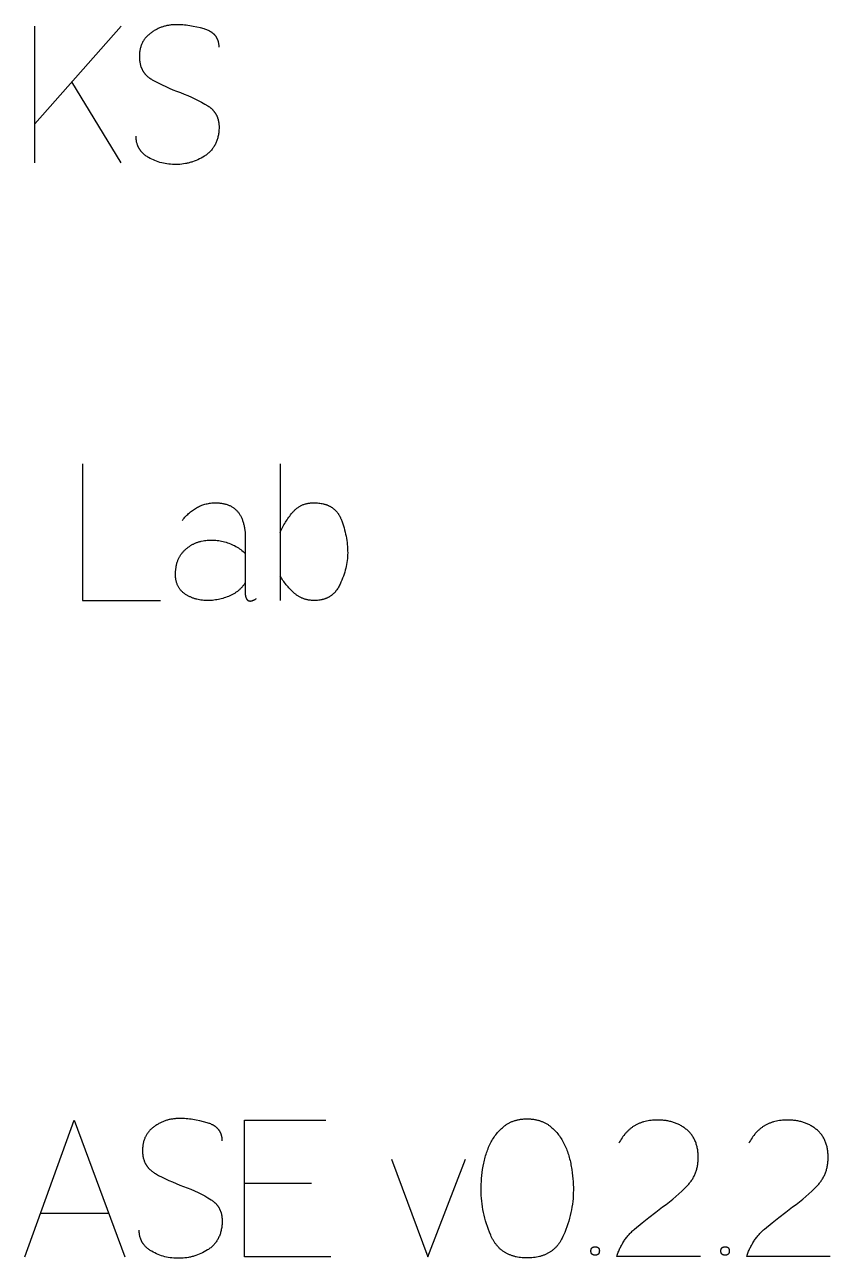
# Model space of a CAD drawing. Header units: millimetres. Extents: x -1220 to 1220, y -1270 to 3400.
# Drawn here: x 297 to 733, y 2733 to 3400 of the extents above; entities that cross this region are included whole.
import ezdxf

# ---------------------------------------------------------------- set-up
doc = ezdxf.new("R2010")
doc.units = ezdxf.units.MM
doc.layers.add('TC', color=220, linetype='CONTINUOUS', true_color=0xff00bb)

msp = doc.modelspace()

# ---------------------------------------------------------------- linework, layer by layer
at = {"layer": 'TC'}
for points in [[(302.55, 3346.79), (349.28, 3399.54)], [(302.55, 3325.54), (302.55, 3399.54)], [(402.24, 3388.23), (402.24, 3388.69), (402.23, 3388.92), (402.21, 3389.15), (402.19, 3389.37), (402.17, 3389.59), (402.15, 3389.81), (402.12, 3390.03), (402.08, 3390.24), (402.04, 3390.45), (402, 3390.66), (401.96, 3390.86), (401.91, 3391.07), (401.85, 3391.27), (401.8, 3391.46), (401.73, 3391.66), (401.67, 3391.85), (401.6, 3392.04), (401.53, 3392.23), (401.45, 3392.42), (401.37, 3392.6), (401.28, 3392.78), (401.19, 3392.96), (401.1, 3393.13), (401, 3393.3), (400.9, 3393.47), (400.79, 3393.64), (400.69, 3393.81), (400.57, 3393.97), (400.45, 3394.13), (400.33, 3394.29), (400.21, 3394.44), (400.08, 3394.59), (399.95, 3394.74), (399.81, 3394.89), (399.67, 3395.04), (399.52, 3395.18), (399.37, 3395.32), (399.22, 3395.45), (399.06, 3395.59), (398.9, 3395.72), (398.74, 3395.85), (398.57, 3395.98), (398.4, 3396.1), (398.22, 3396.22), (398.04, 3396.34), (397.85, 3396.46), (397.66, 3396.58), (397.47, 3396.69), (397.27, 3396.8), (397.07, 3396.9), (396.87, 3397.01), (396.45, 3397.21), (396.01, 3397.4), (395.56, 3397.58), (395.09, 3397.75), (394.6, 3397.91), (394.1, 3398.06), (392.11, 3398.61), (390.15, 3399.08), (388.23, 3399.48), (386.33, 3399.81), (385.4, 3399.94), (384.47, 3400.06), (383.56, 3400.16), (382.65, 3400.24), (381.75, 3400.31), (380.85, 3400.35), (379.97, 3400.38), (379.09, 3400.39), (378.61, 3400.38), (378.13, 3400.37), (377.66, 3400.35), (377.19, 3400.32), (376.72, 3400.28), (376.25, 3400.23), (375.79, 3400.17), (375.33, 3400.1), (374.88, 3400.03), (374.42, 3399.94), (373.97, 3399.85), (373.53, 3399.75), (373.08, 3399.64), (372.64, 3399.52), (372.21, 3399.39), (371.77, 3399.25), (371.34, 3399.1), (370.91, 3398.95), (370.49, 3398.78), (370.06, 3398.61), (369.65, 3398.43), (369.23, 3398.24), (368.82, 3398.04), (368.41, 3397.83), (368, 3397.61), (367.6, 3397.39), (367.2, 3397.15), (366.8, 3396.91), (366.41, 3396.65), (366.02, 3396.39), (365.63, 3396.12), (365.24, 3395.84), (364.87, 3395.56), (364.5, 3395.27), (364.15, 3394.97), (363.81, 3394.67), (363.48, 3394.36), (363.16, 3394.04), (362.85, 3393.71), (362.56, 3393.38), (362.28, 3393.03), (362.01, 3392.68), (361.75, 3392.33), (361.51, 3391.96), (361.27, 3391.59), (361.05, 3391.21), (360.84, 3390.82), (360.64, 3390.42), (360.46, 3390.02), (360.29, 3389.61), (360.12, 3389.19), (359.97, 3388.76), (359.84, 3388.33), (359.71, 3387.89), (359.6, 3387.44), (359.5, 3386.98), (359.41, 3386.52), (359.33, 3386.04), (359.26, 3385.56), (359.21, 3385.08), (359.17, 3384.58), (359.14, 3384.08), (359.12, 3383.57), (359.11, 3383.05), (359.12, 3382.52), (359.14, 3382), (359.17, 3381.49), (359.22, 3380.98), (359.28, 3380.49), (359.36, 3380), (359.45, 3379.53), (359.55, 3379.06), (359.66, 3378.6), (359.79, 3378.15), (359.94, 3377.71), (360.09, 3377.28), (360.18, 3377.07), (360.26, 3376.86), (360.35, 3376.65), (360.45, 3376.45), (360.54, 3376.25), (360.64, 3376.04), (360.75, 3375.85), (360.86, 3375.65), (360.97, 3375.46), (361.08, 3375.26), (361.2, 3375.08), (361.32, 3374.89), (361.44, 3374.7), (361.57, 3374.52), (361.7, 3374.34), (361.84, 3374.16), (361.98, 3373.99), (362.12, 3373.81), (362.26, 3373.64), (362.41, 3373.47), (362.56, 3373.31), (362.72, 3373.14), (362.87, 3372.98), (363.04, 3372.82), (363.37, 3372.51), (363.72, 3372.21), (364.08, 3371.91), (364.45, 3371.63), (364.84, 3371.35), (365.24, 3371.08), (365.66, 3370.82), (366.09, 3370.58), (367.85, 3369.61), (369.66, 3368.67), (371.5, 3367.76), (373.38, 3366.88), (375.31, 3366.02), (377.27, 3365.18), (379.27, 3364.38), (381.31, 3363.6), (383.35, 3362.84), (385.34, 3362.04), (387.27, 3361.2), (389.16, 3360.32), (391, 3359.4), (392.79, 3358.45), (394.53, 3357.45), (396.22, 3356.41), (396.63, 3356.14), (397.02, 3355.86), (397.4, 3355.57), (397.59, 3355.43), (397.77, 3355.28), (397.94, 3355.12), (398.12, 3354.97), (398.29, 3354.81), (398.45, 3354.65), (398.62, 3354.49), (398.78, 3354.32), (398.93, 3354.16), (399.09, 3353.99), (399.23, 3353.81), (399.38, 3353.64), (399.52, 3353.46), (399.66, 3353.28), (399.79, 3353.1), (399.92, 3352.92), (400.05, 3352.73), (400.17, 3352.54), (400.29, 3352.35), (400.41, 3352.15), (400.52, 3351.96), (400.63, 3351.76), (400.73, 3351.56), (400.84, 3351.35), (400.93, 3351.15), (401.03, 3350.94), (401.12, 3350.73), (401.21, 3350.52), (401.29, 3350.3), (401.37, 3350.08), (401.44, 3349.86), (401.52, 3349.64), (401.59, 3349.41), (401.65, 3349.18), (401.77, 3348.72), (401.88, 3348.25), (401.97, 3347.76), (402.05, 3347.27), (402.11, 3346.77), (402.15, 3346.26), (402.19, 3345.74), (402.21, 3345.21), (402.21, 3344.67), (402.2, 3344.11), (402.18, 3343.55), (402.14, 3342.98), (402.09, 3342.41), (402.02, 3341.85), (401.94, 3341.3), (401.85, 3340.76), (401.75, 3340.22), (401.64, 3339.7), (401.51, 3339.18), (401.37, 3338.68), (401.22, 3338.18), (401.06, 3337.69), (400.88, 3337.21), (400.69, 3336.74), (400.49, 3336.28), (400.28, 3335.83), (400.05, 3335.38), (399.81, 3334.95), (399.56, 3334.53), (399.3, 3334.11), (399.02, 3333.7), (398.73, 3333.31), (398.43, 3332.92), (398.12, 3332.54), (397.8, 3332.17), (397.46, 3331.81), (397.11, 3331.45), (396.75, 3331.11), (396.37, 3330.78), (395.99, 3330.45), (395.59, 3330.13), (395.18, 3329.83), (394.75, 3329.53), (394.31, 3329.24), (393.42, 3328.7), (392.53, 3328.2), (391.62, 3327.73), (390.7, 3327.29), (389.77, 3326.89), (388.84, 3326.52), (387.89, 3326.19), (387.42, 3326.03), (386.94, 3325.89), (386.46, 3325.75), (385.98, 3325.62), (385.49, 3325.5), (385.01, 3325.38), (384.52, 3325.28), (384.03, 3325.19), (383.04, 3325.02), (382.04, 3324.89), (381.03, 3324.79), (380.01, 3324.73), (378.99, 3324.7), (377.97, 3324.7), (376.97, 3324.73), (375.98, 3324.8), (375, 3324.89), (374.03, 3325.02), (373.07, 3325.18), (372.13, 3325.37), (371.19, 3325.59), (370.26, 3325.85), (369.35, 3326.13), (368.44, 3326.45), (367.55, 3326.8), (366.67, 3327.18), (365.79, 3327.59), (364.93, 3328.03), (364.08, 3328.5), (363.66, 3328.75), (363.26, 3329.01), (362.87, 3329.27), (362.49, 3329.54), (362.13, 3329.81), (361.78, 3330.1), (361.44, 3330.39), (361.12, 3330.69), (360.81, 3330.99), (360.51, 3331.31), (360.23, 3331.63), (359.96, 3331.96), (359.83, 3332.12), (359.7, 3332.29), (359.58, 3332.46), (359.46, 3332.63), (359.34, 3332.81), (359.22, 3332.98), (359.11, 3333.16), (359.01, 3333.34), (358.9, 3333.52), (358.8, 3333.7), (358.7, 3333.89), (358.61, 3334.07), (358.52, 3334.26), (358.43, 3334.45), (358.35, 3334.64), (358.27, 3334.84), (358.19, 3335.03), (358.11, 3335.23), (358.04, 3335.43), (357.98, 3335.63), (357.85, 3336.04), (357.74, 3336.45), (357.64, 3336.87), (357.55, 3337.3), (357.48, 3337.74), (357.42, 3338.18), (357.37, 3338.63), (357.34, 3339.09), (357.32, 3339.55), (357.31, 3340.02)], [(349.28, 3325.54), (322.64, 3369.52)], [(328.35, 3162.74), (328.35, 3088.74), (370.53, 3088.74)], [(435.23, 3162.74), (435.23, 3088.74)], [(382.37, 3132.08), (382.83, 3132.67), (383.31, 3133.24), (383.78, 3133.78), (384.27, 3134.31), (384.76, 3134.83), (385.25, 3135.32), (385.75, 3135.79), (386.26, 3136.25), (386.77, 3136.68), (387.29, 3137.1), (387.82, 3137.5), (388.35, 3137.88), (388.89, 3138.24), (389.43, 3138.59), (389.98, 3138.91), (390.54, 3139.22), (391.1, 3139.51), (391.66, 3139.78), (392.24, 3140.03), (392.82, 3140.26), (393.4, 3140.47), (393.99, 3140.67), (394.59, 3140.85), (395.19, 3141), (395.8, 3141.14), (396.42, 3141.26), (397.04, 3141.37), (397.67, 3141.45), (398.3, 3141.52), (398.94, 3141.56), (399.58, 3141.59), (400.23, 3141.6), (400.74, 3141.59), (401.23, 3141.58), (401.72, 3141.56), (402.19, 3141.52), (402.66, 3141.48), (403.13, 3141.43), (403.58, 3141.37), (404.03, 3141.29), (404.46, 3141.21), (404.89, 3141.12), (405.32, 3141.02), (405.73, 3140.92), (406.14, 3140.8), (406.54, 3140.67), (406.93, 3140.53), (407.31, 3140.38), (407.69, 3140.23), (408.05, 3140.06), (408.41, 3139.88), (408.76, 3139.7), (409.11, 3139.5), (409.44, 3139.3), (409.77, 3139.09), (410.09, 3138.86), (410.4, 3138.63), (410.71, 3138.39), (411, 3138.14), (411.29, 3137.88), (411.57, 3137.61), (411.84, 3137.32), (412.11, 3137.04), (412.37, 3136.74), (412.61, 3136.43), (412.86, 3136.11), (413.09, 3135.78), (413.31, 3135.44), (413.53, 3135.1), (413.74, 3134.74), (413.94, 3134.38), (414.13, 3134), (414.32, 3133.62), (414.5, 3133.22), (414.67, 3132.82), (414.83, 3132.41), (414.98, 3131.98), (415.13, 3131.55), (415.27, 3131.11), (415.4, 3130.66), (415.52, 3130.2), (415.64, 3129.73), (415.74, 3129.25), (415.84, 3128.76), (415.93, 3128.26), (416.01, 3127.75), (416.16, 3126.71), (416.27, 3125.62), (416.35, 3124.5), (416.39, 3123.34), (416.41, 3122.15), (416.38, 3114.3), (416.3, 3106.61), (416.3, 3093.82), (416.31, 3093.33), (416.33, 3092.86), (416.36, 3092.42), (416.4, 3092), (416.42, 3091.79), (416.45, 3091.6), (416.48, 3091.41), (416.52, 3091.23), (416.56, 3091.05), (416.6, 3090.88), (416.64, 3090.71), (416.69, 3090.55), (416.74, 3090.4), (416.79, 3090.25), (416.84, 3090.11), (416.9, 3089.97), (416.93, 3089.91), (416.96, 3089.84), (417, 3089.78), (417.03, 3089.72), (417.06, 3089.66), (417.1, 3089.6), (417.13, 3089.54), (417.17, 3089.49), (417.2, 3089.43), (417.24, 3089.38), (417.28, 3089.33), (417.32, 3089.28), (417.35, 3089.23), (417.39, 3089.18), (417.44, 3089.14), (417.48, 3089.09), (417.52, 3089.05), (417.56, 3089.01), (417.61, 3088.97), (417.65, 3088.93), (417.7, 3088.9), (417.74, 3088.86), (417.79, 3088.83), (417.84, 3088.79), (417.88, 3088.76), (417.93, 3088.73), (417.98, 3088.71), (418.03, 3088.68), (418.08, 3088.66), (418.14, 3088.63), (418.19, 3088.61), (418.24, 3088.59), (418.3, 3088.57), (418.35, 3088.55), (418.41, 3088.54), (418.46, 3088.52), (418.52, 3088.51), (418.58, 3088.5), (418.64, 3088.49), (418.7, 3088.48), (418.76, 3088.47), (418.82, 3088.47), (418.88, 3088.46), (418.94, 3088.46), (419.01, 3088.46), (419.07, 3088.46), (419.14, 3088.46), (419.2, 3088.47), (419.27, 3088.47), (419.33, 3088.48), (419.4, 3088.48), (419.47, 3088.49), (419.54, 3088.5), (419.61, 3088.52), (419.68, 3088.53), (419.75, 3088.54), (419.9, 3088.58), (420.05, 3088.62), (420.2, 3088.66), (420.35, 3088.72), (420.51, 3088.77), (420.67, 3088.84), (420.83, 3088.91), (421, 3088.98), (421.17, 3089.06), (421.34, 3089.15), (421.51, 3089.24), (421.69, 3089.34), (422.06, 3089.56), (422.43, 3089.8)], [(435.23, 3125.42), (435.54, 3126.15), (435.86, 3126.87), (436.2, 3127.58), (436.56, 3128.29), (436.93, 3129), (437.32, 3129.7), (437.72, 3130.39), (438.13, 3131.08), (438.56, 3131.76), (439.01, 3132.44), (439.47, 3133.12), (439.94, 3133.79), (440.43, 3134.45), (440.94, 3135.11), (441.46, 3135.77), (441.99, 3136.42), (442.27, 3136.74), (442.56, 3137.05), (442.85, 3137.34), (443.14, 3137.63), (443.44, 3137.91), (443.75, 3138.18), (444.06, 3138.44), (444.37, 3138.69), (444.69, 3138.92), (445.01, 3139.15), (445.34, 3139.37), (445.68, 3139.58), (446.02, 3139.77), (446.36, 3139.96), (446.71, 3140.14), (447.07, 3140.3), (447.43, 3140.46), (447.79, 3140.61), (448.16, 3140.74), (448.53, 3140.87), (448.91, 3140.99), (449.3, 3141.09), (449.69, 3141.19), (450.08, 3141.28), (450.48, 3141.35), (450.88, 3141.42), (451.29, 3141.47), (451.7, 3141.52), (452.12, 3141.55), (452.55, 3141.58), (452.98, 3141.59), (453.41, 3141.6), (454.12, 3141.59), (454.82, 3141.56), (455.5, 3141.52), (456.16, 3141.46), (456.81, 3141.38), (457.44, 3141.28), (458.06, 3141.16), (458.66, 3141.03), (458.96, 3140.96), (459.25, 3140.88), (459.53, 3140.8), (459.82, 3140.71), (460.09, 3140.62), (460.37, 3140.52), (460.64, 3140.42), (460.91, 3140.32), (461.17, 3140.21), (461.43, 3140.1), (461.68, 3139.98), (461.93, 3139.86), (462.18, 3139.73), (462.42, 3139.6), (462.66, 3139.47), (462.9, 3139.33), (463.13, 3139.18), (463.35, 3139.03), (463.58, 3138.88), (463.8, 3138.72), (464.01, 3138.56), (464.22, 3138.39), (464.43, 3138.22), (464.63, 3138.05), (464.83, 3137.87), (465.03, 3137.68), (465.22, 3137.49), (465.41, 3137.3), (465.59, 3137.1), (465.77, 3136.9), (465.94, 3136.7), (466.11, 3136.48), (466.28, 3136.27), (466.45, 3136.05), (466.6, 3135.83), (466.76, 3135.6), (466.91, 3135.36), (467.06, 3135.13), (467.2, 3134.88), (467.34, 3134.64), (467.48, 3134.39), (467.61, 3134.13), (467.74, 3133.87), (467.86, 3133.61), (467.98, 3133.34), (468.1, 3133.07), (468.21, 3132.79), (468.74, 3131.38), (469.13, 3130.26), (469.5, 3129.14), (469.84, 3128.01), (470.15, 3126.89), (470.44, 3125.77), (470.7, 3124.64), (470.93, 3123.52), (471.14, 3122.4), (471.31, 3121.28), (471.46, 3120.15), (471.59, 3119.03), (471.68, 3117.91), (471.75, 3116.78), (471.79, 3115.66), (471.8, 3114.54), (471.79, 3113.5), (471.74, 3112.47), (471.66, 3111.43), (471.55, 3110.38), (471.4, 3109.33), (471.22, 3108.28), (471.01, 3107.22), (470.77, 3106.16), (470.5, 3105.09), (470.19, 3104.02), (469.85, 3102.95), (469.48, 3101.87), (469.08, 3100.79), (468.65, 3099.7), (468.18, 3098.61), (467.68, 3097.52), (467.42, 3096.98), (467.16, 3096.45), (466.88, 3095.95), (466.58, 3095.46), (466.28, 3094.99), (465.97, 3094.53), (465.8, 3094.31), (465.64, 3094.1), (465.47, 3093.89), (465.3, 3093.68), (465.13, 3093.47), (464.95, 3093.27), (464.77, 3093.08), (464.59, 3092.89), (464.41, 3092.7), (464.22, 3092.52), (464.03, 3092.34), (463.84, 3092.17), (463.64, 3092), (463.44, 3091.83), (463.24, 3091.67), (463.03, 3091.52), (462.82, 3091.37), (462.61, 3091.22), (462.4, 3091.07), (462.18, 3090.94), (461.96, 3090.8), (461.74, 3090.67), (461.52, 3090.54), (461.29, 3090.42), (461.06, 3090.3), (460.82, 3090.19), (460.59, 3090.08), (460.35, 3089.98), (460.1, 3089.87), (459.86, 3089.78), (459.61, 3089.69), (459.36, 3089.6), (459.1, 3089.52), (458.85, 3089.44), (458.59, 3089.36), (458.32, 3089.29), (458.06, 3089.22), (457.79, 3089.16), (457.24, 3089.05), (456.69, 3088.96), (456.12, 3088.88), (455.54, 3088.82), (454.95, 3088.78), (454.34, 3088.75), (453.73, 3088.74), (453.32, 3088.75), (452.93, 3088.76), (452.53, 3088.78), (452.14, 3088.81), (451.76, 3088.84), (451.37, 3088.89), (451, 3088.94), (450.62, 3089), (450.25, 3089.07), (449.88, 3089.14), (449.52, 3089.23), (449.16, 3089.32), (448.8, 3089.42), (448.45, 3089.53), (448.1, 3089.65), (447.75, 3089.77), (447.41, 3089.91), (447.07, 3090.05), (446.74, 3090.2), (446.41, 3090.35), (446.08, 3090.52), (445.76, 3090.69), (445.44, 3090.87), (445.12, 3091.06), (444.81, 3091.26), (444.5, 3091.46), (444.2, 3091.68), (443.9, 3091.9), (443.6, 3092.13), (443.31, 3092.37), (443.02, 3092.61), (442.73, 3092.86), (442.17, 3093.38), (441.62, 3093.91), (441.08, 3094.45), (440.56, 3094.99), (440.05, 3095.54), (439.55, 3096.11), (439.06, 3096.67), (438.58, 3097.25), (438.12, 3097.84), (437.67, 3098.43), (437.23, 3099.03), (436.81, 3099.64), (436.39, 3100.26), (435.99, 3100.89), (435.6, 3101.52), (435.23, 3102.17)], [(416.3, 3098.36), (416.13, 3098.06), (415.95, 3097.76), (415.76, 3097.47), (415.56, 3097.18), (415.36, 3096.9), (415.15, 3096.62), (414.93, 3096.35), (414.71, 3096.08), (414.48, 3095.81), (414.24, 3095.55), (414, 3095.29), (413.75, 3095.04), (413.49, 3094.79), (413.23, 3094.55), (412.96, 3094.31), (412.68, 3094.08), (412.4, 3093.85), (412.11, 3093.63), (411.81, 3093.41), (411.5, 3093.19), (411.19, 3092.98), (410.88, 3092.77), (410.55, 3092.57), (410.22, 3092.38), (409.88, 3092.18), (409.53, 3091.99), (409.18, 3091.81), (408.82, 3091.63), (408.08, 3091.29), (407.32, 3090.96), (406.54, 3090.66), (405.76, 3090.37), (404.97, 3090.11), (404.19, 3089.87), (403.41, 3089.65), (402.62, 3089.46), (401.84, 3089.29), (401.05, 3089.14), (400.27, 3089.01), (399.48, 3088.91), (398.69, 3088.82), (397.9, 3088.76), (397.11, 3088.72), (396.32, 3088.71), (395.53, 3088.71), (394.74, 3088.74), (393.95, 3088.79), (393.17, 3088.87), (392.41, 3088.97), (391.66, 3089.09), (390.92, 3089.24), (390.19, 3089.41), (389.83, 3089.51), (389.47, 3089.61), (389.12, 3089.71), (388.76, 3089.83), (388.42, 3089.94), (388.07, 3090.07), (387.73, 3090.2), (387.39, 3090.34), (387.05, 3090.48), (386.72, 3090.63), (386.38, 3090.78), (386.06, 3090.94), (385.73, 3091.11), (385.41, 3091.28), (385.09, 3091.46), (384.77, 3091.64), (384.46, 3091.83), (384.15, 3092.03), (383.84, 3092.23), (383.53, 3092.44), (383.23, 3092.66), (382.94, 3092.88), (382.66, 3093.11), (382.39, 3093.34), (382.13, 3093.59), (381.88, 3093.84), (381.64, 3094.09), (381.4, 3094.36), (381.18, 3094.63), (380.97, 3094.91), (380.76, 3095.19), (380.57, 3095.48), (380.38, 3095.78), (380.21, 3096.09), (380.04, 3096.4), (379.88, 3096.72), (379.74, 3097.05), (379.6, 3097.38), (379.47, 3097.73), (379.35, 3098.07), (379.24, 3098.43), (379.14, 3098.79), (379.05, 3099.16), (378.97, 3099.54), (378.9, 3099.92), (378.84, 3100.31), (378.79, 3100.71), (378.74, 3101.11), (378.71, 3101.53), (378.69, 3101.94), (378.67, 3102.37), (378.67, 3102.8), (378.69, 3103.77), (378.71, 3104.24), (378.73, 3104.7), (378.77, 3105.16), (378.81, 3105.62), (378.87, 3106.06), (378.93, 3106.5), (379, 3106.93), (379.07, 3107.36), (379.16, 3107.78), (379.25, 3108.19), (379.35, 3108.6), (379.46, 3109), (379.57, 3109.39), (379.7, 3109.78), (379.83, 3110.16), (379.97, 3110.53), (380.12, 3110.9), (380.28, 3111.26), (380.44, 3111.61), (380.62, 3111.96), (380.8, 3112.3), (380.99, 3112.63), (381.19, 3112.96), (381.39, 3113.28), (381.6, 3113.59), (381.83, 3113.9), (382.06, 3114.2), (382.29, 3114.5), (382.54, 3114.78), (383.05, 3115.35), (383.31, 3115.62), (383.58, 3115.89), (383.85, 3116.15), (384.12, 3116.41), (384.4, 3116.65), (384.68, 3116.9), (384.97, 3117.13), (385.25, 3117.36), (385.54, 3117.59), (385.84, 3117.8), (386.14, 3118.01), (386.44, 3118.22), (386.74, 3118.41), (387.05, 3118.61), (387.36, 3118.79), (387.68, 3118.97), (388, 3119.14), (388.32, 3119.31), (388.65, 3119.47), (388.98, 3119.62), (389.31, 3119.77), (389.65, 3119.91), (389.99, 3120.04), (390.33, 3120.17), (390.68, 3120.29), (391.03, 3120.4), (391.38, 3120.51), (391.74, 3120.61), (392.1, 3120.71), (392.47, 3120.8), (393.58, 3121.04), (394.32, 3121.17), (395.07, 3121.28), (395.83, 3121.37), (396.59, 3121.43), (397.35, 3121.46), (398.12, 3121.47), (398.89, 3121.46), (399.66, 3121.42), (400.44, 3121.36), (401.22, 3121.27), (402.01, 3121.16), (402.8, 3121.02), (403.6, 3120.86), (404.4, 3120.67), (405.2, 3120.46), (406.02, 3120.23), (406.81, 3119.99), (407.59, 3119.72), (408.36, 3119.43), (409.11, 3119.11), (409.85, 3118.77), (410.57, 3118.41), (411.28, 3118.02), (411.97, 3117.62), (412.65, 3117.19), (413.32, 3116.73), (413.96, 3116.25), (414.6, 3115.75), (415.22, 3115.23), (415.82, 3114.68), (416.41, 3114.11)], [(297.06, 2733.54), (323.91, 2807.54), (351.18, 2733.54)], [(403.93, 2796.23), (403.93, 2796.69), (403.92, 2796.92), (403.9, 2797.15), (403.88, 2797.37), (403.86, 2797.59), (403.84, 2797.81), (403.81, 2798.03), (403.77, 2798.24), (403.74, 2798.45), (403.69, 2798.66), (403.65, 2798.86), (403.6, 2799.07), (403.55, 2799.27), (403.49, 2799.46), (403.43, 2799.66), (403.36, 2799.85), (403.29, 2800.04), (403.22, 2800.23), (403.14, 2800.42), (403.06, 2800.6), (402.97, 2800.78), (402.88, 2800.96), (402.79, 2801.13), (402.69, 2801.3), (402.59, 2801.47), (402.49, 2801.64), (402.38, 2801.81), (402.26, 2801.97), (402.15, 2802.13), (402.02, 2802.29), (401.9, 2802.44), (401.77, 2802.59), (401.64, 2802.74), (401.5, 2802.89), (401.36, 2803.04), (401.21, 2803.18), (401.07, 2803.32), (400.91, 2803.45), (400.75, 2803.59), (400.59, 2803.72), (400.43, 2803.85), (400.26, 2803.98), (400.09, 2804.1), (399.91, 2804.22), (399.73, 2804.34), (399.54, 2804.46), (399.36, 2804.58), (399.16, 2804.69), (398.97, 2804.8), (398.77, 2804.9), (398.56, 2805.01), (398.14, 2805.21), (397.7, 2805.4), (397.25, 2805.58), (396.78, 2805.75), (396.3, 2805.91), (395.79, 2806.06), (393.8, 2806.61), (391.84, 2807.08), (389.92, 2807.48), (388.02, 2807.81), (387.09, 2807.94), (386.16, 2808.06), (385.25, 2808.16), (384.34, 2808.24), (383.44, 2808.31), (382.54, 2808.35), (381.66, 2808.38), (380.78, 2808.39), (380.3, 2808.38), (379.82, 2808.37), (379.35, 2808.35), (378.88, 2808.32), (378.41, 2808.28), (377.95, 2808.23), (377.48, 2808.17), (377.02, 2808.1), (376.57, 2808.03), (376.11, 2807.94), (375.67, 2807.85), (375.22, 2807.75), (374.77, 2807.64), (374.33, 2807.52), (373.9, 2807.39), (373.46, 2807.25), (373.03, 2807.1), (372.6, 2806.95), (372.18, 2806.78), (371.76, 2806.61), (371.34, 2806.43), (370.92, 2806.24), (370.51, 2806.04), (370.1, 2805.83), (369.69, 2805.61), (369.29, 2805.39), (368.89, 2805.15), (368.49, 2804.91), (368.1, 2804.65), (367.71, 2804.39), (367.32, 2804.12), (366.93, 2803.84), (366.56, 2803.56), (366.19, 2803.27), (365.84, 2802.97), (365.5, 2802.67), (365.17, 2802.36), (364.85, 2802.04), (364.55, 2801.71), (364.25, 2801.38), (363.97, 2801.03), (363.7, 2800.68), (363.44, 2800.33), (363.2, 2799.96), (362.96, 2799.59), (362.74, 2799.21), (362.53, 2798.82), (362.34, 2798.42), (362.15, 2798.02), (361.98, 2797.61), (361.82, 2797.19), (361.67, 2796.76), (361.53, 2796.33), (361.4, 2795.89), (361.29, 2795.44), (361.19, 2794.98), (361.1, 2794.52), (361.02, 2794.04), (360.95, 2793.56), (360.9, 2793.08), (360.86, 2792.58), (360.83, 2792.08), (360.81, 2791.57), (360.8, 2791.05), (360.81, 2790.52), (360.83, 2790), (360.86, 2789.49), (360.91, 2788.98), (360.97, 2788.49), (361.05, 2788), (361.14, 2787.53), (361.24, 2787.06), (361.36, 2786.6), (361.48, 2786.15), (361.63, 2785.71), (361.78, 2785.28), (361.87, 2785.07), (361.95, 2784.86), (362.05, 2784.65), (362.14, 2784.45), (362.24, 2784.25), (362.34, 2784.04), (362.44, 2783.85), (362.55, 2783.65), (362.66, 2783.46), (362.77, 2783.26), (362.89, 2783.08), (363.01, 2782.89), (363.14, 2782.7), (363.26, 2782.52), (363.39, 2782.34), (363.53, 2782.16), (363.67, 2781.99), (363.81, 2781.81), (363.95, 2781.64), (364.1, 2781.47), (364.25, 2781.31), (364.41, 2781.14), (364.57, 2780.98), (364.73, 2780.82), (365.06, 2780.51), (365.41, 2780.21), (365.77, 2779.91), (366.15, 2779.63), (366.53, 2779.35), (366.94, 2779.08), (367.35, 2778.82), (367.78, 2778.58), (369.54, 2777.61), (371.35, 2776.67), (373.19, 2775.76), (375.07, 2774.88), (377, 2774.02), (378.96, 2773.18), (380.96, 2772.38), (383, 2771.6), (385.04, 2770.84), (387.03, 2770.04), (388.96, 2769.2), (390.85, 2768.32), (392.69, 2767.4), (394.48, 2766.45), (396.22, 2765.45), (397.91, 2764.41), (398.32, 2764.14), (398.71, 2763.86), (399.09, 2763.57), (399.28, 2763.43), (399.46, 2763.28), (399.64, 2763.12), (399.81, 2762.97), (399.98, 2762.81), (400.15, 2762.65), (400.31, 2762.49), (400.47, 2762.32), (400.62, 2762.16), (400.78, 2761.99), (400.92, 2761.81), (401.07, 2761.64), (401.21, 2761.46), (401.35, 2761.28), (401.48, 2761.1), (401.61, 2760.92), (401.74, 2760.73), (401.86, 2760.54), (401.98, 2760.35), (402.1, 2760.15), (402.21, 2759.96), (402.32, 2759.76), (402.43, 2759.56), (402.53, 2759.35), (402.62, 2759.15), (402.72, 2758.94), (402.81, 2758.73), (402.9, 2758.52), (402.98, 2758.3), (403.06, 2758.08), (403.14, 2757.86), (403.21, 2757.64), (403.28, 2757.41), (403.34, 2757.18), (403.46, 2756.72), (403.57, 2756.25), (403.66, 2755.76), (403.74, 2755.27), (403.8, 2754.77), (403.85, 2754.26), (403.88, 2753.74), (403.9, 2753.21), (403.9, 2752.67), (403.89, 2752.11), (403.87, 2751.55), (403.83, 2750.98), (403.78, 2750.41), (403.71, 2749.85), (403.63, 2749.3), (403.54, 2748.76), (403.44, 2748.22), (403.33, 2747.7), (403.2, 2747.18), (403.06, 2746.68), (402.91, 2746.18), (402.75, 2745.69), (402.57, 2745.21), (402.38, 2744.74), (402.18, 2744.28), (401.97, 2743.83), (401.74, 2743.38), (401.5, 2742.95), (401.25, 2742.53), (400.99, 2742.11), (400.71, 2741.7), (400.43, 2741.31), (400.13, 2740.92), (399.81, 2740.54), (399.49, 2740.17), (399.15, 2739.81), (398.8, 2739.45), (398.44, 2739.11), (398.06, 2738.78), (397.68, 2738.45), (397.28, 2738.13), (396.87, 2737.83), (396.44, 2737.53), (396.01, 2737.24), (395.12, 2736.7), (394.22, 2736.2), (393.31, 2735.73), (392.39, 2735.29), (391.47, 2734.89), (390.53, 2734.52), (389.59, 2734.19), (389.11, 2734.03), (388.63, 2733.89), (388.15, 2733.75), (387.67, 2733.62), (387.19, 2733.5), (386.7, 2733.38), (386.21, 2733.28), (385.72, 2733.19), (384.73, 2733.02), (383.73, 2732.89), (382.72, 2732.79), (381.7, 2732.73), (380.68, 2732.7), (379.67, 2732.7), (378.66, 2732.73), (377.67, 2732.8), (376.69, 2732.89), (375.72, 2733.02), (374.77, 2733.18), (373.82, 2733.37), (372.88, 2733.59), (371.95, 2733.85), (371.04, 2734.13), (370.13, 2734.45), (369.24, 2734.8), (368.36, 2735.18), (367.48, 2735.59), (366.62, 2736.03), (365.77, 2736.5), (365.36, 2736.75), (364.95, 2737.01), (364.56, 2737.27), (364.19, 2737.54), (363.82, 2737.81), (363.47, 2738.1), (363.14, 2738.39), (362.81, 2738.69), (362.5, 2738.99), (362.2, 2739.31), (361.92, 2739.63), (361.65, 2739.96), (361.52, 2740.12), (361.39, 2740.29), (361.27, 2740.46), (361.15, 2740.63), (361.03, 2740.81), (360.92, 2740.98), (360.8, 2741.16), (360.7, 2741.34), (360.59, 2741.52), (360.49, 2741.7), (360.4, 2741.89), (360.3, 2742.07), (360.21, 2742.26), (360.12, 2742.45), (360.04, 2742.64), (359.96, 2742.84), (359.88, 2743.03), (359.81, 2743.23), (359.73, 2743.43), (359.67, 2743.63), (359.54, 2744.04), (359.43, 2744.45), (359.33, 2744.87), (359.24, 2745.3), (359.17, 2745.74), (359.11, 2746.18), (359.07, 2746.63), (359.03, 2747.09), (359.01, 2747.55), (359.01, 2748.02)], [(462.71, 2733.54), (415.99, 2733.54), (415.99, 2807.54), (459.96, 2807.54)], [(662.62, 2733.65), (617.48, 2733.75), (617.84, 2734.88), (618.23, 2735.98), (618.44, 2736.52), (618.66, 2737.05), (618.89, 2737.58), (619.13, 2738.11), (619.37, 2738.62), (619.63, 2739.14), (619.89, 2739.64), (620.16, 2740.14), (620.44, 2740.63), (620.73, 2741.12), (621.03, 2741.6), (621.34, 2742.08), (621.65, 2742.55), (621.97, 2743.01), (622.31, 2743.47), (622.65, 2743.92), (623, 2744.37), (623.36, 2744.8), (623.72, 2745.24), (624.1, 2745.67), (624.48, 2746.09), (624.88, 2746.5), (625.28, 2746.91), (625.69, 2747.32), (626.11, 2747.71), (626.53, 2748.11), (626.97, 2748.49), (631.08, 2751.9), (634.76, 2754.84), (638.48, 2757.71), (642.21, 2760.5), (644.09, 2761.88), (645.91, 2763.29), (647.67, 2764.71), (649.38, 2766.15), (651.03, 2767.62), (652.62, 2769.1), (654.16, 2770.6), (655.64, 2772.13), (656, 2772.51), (656.34, 2772.9), (656.68, 2773.3), (657, 2773.7), (657.32, 2774.11), (657.62, 2774.53), (657.91, 2774.95), (658.18, 2775.37), (658.45, 2775.8), (658.71, 2776.24), (658.95, 2776.68), (659.18, 2777.13), (659.4, 2777.58), (659.62, 2778.04), (659.81, 2778.5), (660, 2778.97), (660.18, 2779.45), (660.34, 2779.93), (660.5, 2780.41), (660.64, 2780.91), (660.77, 2781.4), (660.89, 2781.91), (660.99, 2782.42), (661.09, 2782.93), (661.18, 2783.45), (661.25, 2783.98), (661.31, 2784.51), (661.36, 2785.04), (661.4, 2785.58), (661.43, 2786.13), (661.45, 2786.69), (661.45, 2787.24), (661.45, 2787.86), (661.43, 2788.47), (661.4, 2789.07), (661.36, 2789.65), (661.3, 2790.23), (661.24, 2790.8), (661.16, 2791.36), (661.06, 2791.92), (660.96, 2792.46), (660.85, 2792.99), (660.72, 2793.51), (660.58, 2794.03), (660.43, 2794.53), (660.26, 2795.03), (660.08, 2795.52), (659.9, 2795.99), (659.69, 2796.46), (659.48, 2796.92), (659.26, 2797.37), (659.02, 2797.81), (658.77, 2798.24), (658.51, 2798.66), (658.23, 2799.07), (657.95, 2799.47), (657.65, 2799.87), (657.34, 2800.25), (657.01, 2800.63), (656.68, 2800.99), (656.33, 2801.35), (655.97, 2801.7), (655.6, 2802.03), (655.22, 2802.36), (654.82, 2802.68), (654.43, 2802.99), (654.02, 2803.29), (653.61, 2803.58), (653.19, 2803.85), (652.76, 2804.12), (652.33, 2804.38), (651.89, 2804.63), (651.45, 2804.87), (651, 2805.09), (650.54, 2805.31), (650.08, 2805.52), (649.61, 2805.72), (649.13, 2805.9), (648.65, 2806.08), (648.16, 2806.25), (647.67, 2806.4), (647.16, 2806.55), (646.66, 2806.69), (646.14, 2806.81), (645.62, 2806.93), (645.09, 2807.04), (644.56, 2807.13), (644.02, 2807.22), (643.47, 2807.29), (642.92, 2807.36), (642.36, 2807.42), (641.79, 2807.46), (641.22, 2807.5), (640.64, 2807.52), (639.47, 2807.54), (638.56, 2807.53), (637.67, 2807.49), (636.8, 2807.43), (635.95, 2807.35), (635.11, 2807.23), (634.29, 2807.1), (633.48, 2806.94), (632.69, 2806.76), (631.91, 2806.55), (631.53, 2806.43), (631.15, 2806.31), (630.78, 2806.19), (630.41, 2806.06), (630.05, 2805.92), (629.68, 2805.77), (629.33, 2805.62), (628.97, 2805.47), (628.62, 2805.3), (628.28, 2805.13), (627.94, 2804.96), (627.6, 2804.78), (627.27, 2804.59), (626.94, 2804.4), (626.61, 2804.2), (626.29, 2803.99), (625.98, 2803.78), (625.66, 2803.56), (625.35, 2803.34), (625.05, 2803.11), (624.75, 2802.87), (624.45, 2802.63), (624.16, 2802.38), (623.87, 2802.12), (623.58, 2801.86), (623.3, 2801.6), (623.03, 2801.32), (622.75, 2801.04), (622.49, 2800.76), (622.22, 2800.47), (621.96, 2800.17), (621.7, 2799.86), (621.2, 2799.24), (620.72, 2798.59), (620.25, 2797.91), (619.8, 2797.21), (619.36, 2796.49), (618.94, 2795.74), (618.53, 2794.96)], [(732.92, 2733.65), (687.78, 2733.75), (688.14, 2734.88), (688.53, 2735.98), (688.74, 2736.52), (688.96, 2737.05), (689.19, 2737.58), (689.43, 2738.11), (689.67, 2738.62), (689.93, 2739.14), (690.19, 2739.64), (690.46, 2740.14), (690.74, 2740.63), (691.03, 2741.12), (691.33, 2741.6), (691.64, 2742.08), (691.95, 2742.55), (692.27, 2743.01), (692.61, 2743.47), (692.95, 2743.92), (693.3, 2744.37), (693.66, 2744.8), (694.02, 2745.24), (694.4, 2745.67), (694.78, 2746.09), (695.18, 2746.5), (695.58, 2746.91), (695.99, 2747.32), (696.41, 2747.71), (696.83, 2748.11), (697.27, 2748.49), (701.38, 2751.9), (705.06, 2754.84), (708.78, 2757.71), (712.51, 2760.5), (714.39, 2761.88), (716.21, 2763.29), (717.97, 2764.71), (719.68, 2766.15), (721.33, 2767.62), (722.92, 2769.1), (724.46, 2770.6), (725.94, 2772.13), (726.3, 2772.51), (726.64, 2772.9), (726.98, 2773.3), (727.3, 2773.7), (727.62, 2774.11), (727.92, 2774.53), (728.21, 2774.95), (728.48, 2775.37), (728.75, 2775.8), (729.01, 2776.24), (729.25, 2776.68), (729.48, 2777.13), (729.7, 2777.58), (729.92, 2778.04), (730.11, 2778.5), (730.3, 2778.97), (730.48, 2779.45), (730.64, 2779.93), (730.8, 2780.41), (730.94, 2780.91), (731.07, 2781.4), (731.19, 2781.91), (731.29, 2782.42), (731.39, 2782.93), (731.48, 2783.45), (731.55, 2783.98), (731.61, 2784.51), (731.66, 2785.04), (731.7, 2785.58), (731.73, 2786.13), (731.75, 2786.69), (731.75, 2787.24), (731.75, 2787.86), (731.73, 2788.47), (731.7, 2789.07), (731.66, 2789.65), (731.6, 2790.23), (731.54, 2790.8), (731.46, 2791.36), (731.36, 2791.92), (731.26, 2792.46), (731.15, 2792.99), (731.02, 2793.51), (730.88, 2794.03), (730.73, 2794.53), (730.56, 2795.03), (730.38, 2795.52), (730.2, 2795.99), (729.99, 2796.46), (729.78, 2796.92), (729.56, 2797.37), (729.32, 2797.81), (729.07, 2798.24), (728.81, 2798.66), (728.53, 2799.07), (728.25, 2799.47), (727.95, 2799.87), (727.64, 2800.25), (727.31, 2800.63), (726.98, 2800.99), (726.63, 2801.35), (726.27, 2801.7), (725.9, 2802.03), (725.52, 2802.36), (725.12, 2802.68), (724.73, 2802.99), (724.32, 2803.29), (723.91, 2803.58), (723.49, 2803.85), (723.06, 2804.12), (722.63, 2804.38), (722.19, 2804.63), (721.75, 2804.87), (721.3, 2805.09), (720.84, 2805.31), (720.38, 2805.52), (719.91, 2805.72), (719.43, 2805.9), (718.95, 2806.08), (718.46, 2806.25), (717.97, 2806.4), (717.46, 2806.55), (716.96, 2806.69), (716.44, 2806.81), (715.92, 2806.93), (715.39, 2807.04), (714.86, 2807.13), (714.32, 2807.22), (713.77, 2807.29), (713.22, 2807.36), (712.66, 2807.42), (712.09, 2807.46), (711.52, 2807.5), (710.94, 2807.52), (709.77, 2807.54), (708.86, 2807.53), (707.97, 2807.49), (707.1, 2807.43), (706.25, 2807.35), (705.41, 2807.23), (704.59, 2807.1), (703.78, 2806.94), (702.99, 2806.76), (702.21, 2806.55), (701.83, 2806.43), (701.45, 2806.31), (701.08, 2806.19), (700.71, 2806.06), (700.35, 2805.92), (699.98, 2805.77), (699.63, 2805.62), (699.27, 2805.47), (698.92, 2805.3), (698.58, 2805.13), (698.24, 2804.96), (697.9, 2804.78), (697.57, 2804.59), (697.24, 2804.4), (696.91, 2804.2), (696.59, 2803.99), (696.28, 2803.78), (695.96, 2803.56), (695.65, 2803.34), (695.35, 2803.11), (695.05, 2802.87), (694.75, 2802.63), (694.46, 2802.38), (694.17, 2802.12), (693.88, 2801.86), (693.6, 2801.6), (693.33, 2801.32), (693.05, 2801.04), (692.79, 2800.76), (692.52, 2800.47), (692.26, 2800.17), (692, 2799.86), (691.5, 2799.24), (691.02, 2798.59), (690.55, 2797.91), (690.1, 2797.21), (689.66, 2796.49), (689.24, 2795.74), (688.83, 2794.96)], [(495.48, 2786.4), (515.15, 2733.54), (535.55, 2786.4)], [(452.14, 2773.18), (415.99, 2773.18)], [(305.62, 2757.12), (342.41, 2757.12)]]:
    msp.add_lwpolyline(points, dxfattribs=at)
for points in [[(568.85, 2808.18), (569.76, 2808.16), (570.66, 2808.12), (571.1, 2808.08), (571.53, 2808.04), (571.97, 2807.99), (572.39, 2807.94), (572.81, 2807.87), (573.23, 2807.8), (573.64, 2807.73), (574.04, 2807.64), (574.44, 2807.55), (574.84, 2807.45), (575.23, 2807.34), (575.61, 2807.22), (576, 2807.1), (576.37, 2806.97), (576.74, 2806.83), (577.11, 2806.69), (577.47, 2806.54), (577.82, 2806.38), (578.18, 2806.21), (578.52, 2806.04), (578.86, 2805.85), (579.2, 2805.66), (579.53, 2805.47), (579.86, 2805.26), (580.18, 2805.05), (580.49, 2804.83), (580.81, 2804.6), (581.11, 2804.37), (581.71, 2803.9), (582.3, 2803.41), (582.86, 2802.91), (583.42, 2802.39), (583.95, 2801.85), (584.48, 2801.3), (584.98, 2800.73), (585.47, 2800.14), (585.95, 2799.54), (586.41, 2798.92), (586.85, 2798.28), (587.28, 2797.63), (587.69, 2796.96), (588.08, 2796.28), (588.46, 2795.57), (588.83, 2794.86), (589.51, 2793.41), (589.84, 2792.68), (590.14, 2791.94), (590.44, 2791.18), (590.72, 2790.43), (590.98, 2789.66), (591.23, 2788.88), (591.47, 2788.1), (591.69, 2787.31), (591.9, 2786.51), (592.1, 2785.7), (592.28, 2784.88), (592.45, 2784.06), (592.6, 2783.22), (593.01, 2780.7), (593.25, 2779.05), (593.45, 2777.41), (593.61, 2775.8), (593.74, 2774.21), (593.83, 2772.65), (593.89, 2771.11), (593.9, 2769.59), (593.88, 2768.07), (593.82, 2766.55), (593.72, 2765.03), (593.57, 2763.51), (593.39, 2761.98), (593.16, 2760.46), (592.89, 2758.93), (592.58, 2757.41), (592.23, 2755.88), (591.84, 2754.35), (591.4, 2752.82), (590.93, 2751.3), (590.41, 2749.77), (589.86, 2748.23), (589.26, 2746.7), (588.62, 2745.17), (588.28, 2744.42), (587.93, 2743.69), (587.56, 2742.98), (587.37, 2742.63), (587.18, 2742.3), (586.97, 2741.96), (586.77, 2741.64), (586.56, 2741.32), (586.34, 2741), (586.12, 2740.69), (585.9, 2740.39), (585.67, 2740.1), (585.44, 2739.81), (585.2, 2739.52), (584.96, 2739.24), (584.71, 2738.97), (584.46, 2738.7), (584.21, 2738.44), (583.94, 2738.19), (583.68, 2737.94), (583.41, 2737.7), (583.14, 2737.46), (582.86, 2737.23), (582.57, 2737.01), (582.28, 2736.79), (581.99, 2736.57), (581.69, 2736.37), (581.39, 2736.17), (581.09, 2735.97), (580.77, 2735.78), (580.46, 2735.6), (580.14, 2735.43), (579.81, 2735.25), (579.48, 2735.09), (579.15, 2734.93), (578.81, 2734.78), (578.47, 2734.63), (578.12, 2734.49), (577.77, 2734.36), (577.41, 2734.23), (577.05, 2734.1), (576.68, 2733.99), (576.31, 2733.88), (575.94, 2733.77), (575.56, 2733.67), (574.78, 2733.49), (573.99, 2733.34), (573.18, 2733.21), (572.35, 2733.1), (571.5, 2733.02), (570.64, 2732.96), (569.75, 2732.92), (568.85, 2732.91), (567.95, 2732.92), (567.07, 2732.96), (566.22, 2733.02), (565.37, 2733.1), (564.55, 2733.21), (563.74, 2733.34), (562.96, 2733.5), (562.57, 2733.59), (562.19, 2733.68), (561.81, 2733.78), (561.44, 2733.89), (561.07, 2734), (560.71, 2734.12), (560.35, 2734.24), (559.99, 2734.37), (559.64, 2734.5), (559.3, 2734.65), (558.95, 2734.79), (558.62, 2734.95), (558.28, 2735.11), (557.96, 2735.27), (557.63, 2735.45), (557.32, 2735.63), (557, 2735.81), (556.69, 2736), (556.39, 2736.2), (556.09, 2736.4), (555.79, 2736.61), (555.5, 2736.82), (555.21, 2737.04), (554.93, 2737.27), (554.65, 2737.5), (554.38, 2737.74), (554.11, 2737.98), (553.85, 2738.23), (553.59, 2738.49), (553.33, 2738.75), (553.08, 2739.02), (552.84, 2739.3), (552.59, 2739.58), (552.36, 2739.86), (552.13, 2740.16), (551.9, 2740.46), (551.67, 2740.76), (551.46, 2741.07), (551.24, 2741.39), (551.03, 2741.71), (550.83, 2742.04), (550.63, 2742.38), (550.43, 2742.72), (550.24, 2743.07), (549.87, 2743.78), (549.52, 2744.52), (549.19, 2745.28), (548.56, 2746.82), (547.97, 2748.36), (547.43, 2749.9), (546.92, 2751.44), (546.45, 2752.98), (546.03, 2754.51), (545.65, 2756.04), (545.3, 2757.57), (545, 2759.09), (544.73, 2760.61), (544.51, 2762.13), (544.33, 2763.65), (544.19, 2765.17), (544.09, 2766.68), (544.03, 2768.19), (544.01, 2769.7), (544.02, 2771.21), (544.07, 2772.76), (544.15, 2774.32), (544.27, 2775.91), (544.42, 2777.52), (544.6, 2779.15), (544.82, 2780.81), (545.06, 2782.49), (545.38, 2784.16), (545.56, 2784.99), (545.75, 2785.8), (545.96, 2786.61), (546.17, 2787.41), (546.4, 2788.21), (546.65, 2788.99), (546.91, 2789.76), (547.18, 2790.53), (547.46, 2791.29), (547.76, 2792.04), (548.07, 2792.78), (548.39, 2793.52), (548.73, 2794.24), (549.08, 2794.96), (549.44, 2795.67), (549.82, 2796.36), (550.22, 2797.03), (550.63, 2797.69), (551.05, 2798.33), (551.49, 2798.96), (551.94, 2799.57), (552.41, 2800.17), (552.89, 2800.75), (553.39, 2801.31), (553.9, 2801.86), (554.43, 2802.39), (554.97, 2802.91), (555.53, 2803.41), (556.1, 2803.9), (556.69, 2804.37), (557, 2804.6), (557.31, 2804.83), (557.62, 2805.05), (557.95, 2805.26), (558.27, 2805.47), (558.6, 2805.66), (558.94, 2805.85), (559.28, 2806.04), (559.62, 2806.21), (559.97, 2806.38), (560.32, 2806.54), (560.68, 2806.69), (561.04, 2806.83), (561.41, 2806.97), (561.79, 2807.1), (562.16, 2807.22), (562.54, 2807.34), (562.93, 2807.45), (563.32, 2807.55), (563.72, 2807.64), (564.12, 2807.73), (564.53, 2807.8), (564.94, 2807.87), (565.35, 2807.94), (565.77, 2807.99), (566.2, 2808.04), (566.63, 2808.08), (567.06, 2808.12), (567.95, 2808.16)], [(605.74, 2738.93), (605.88, 2738.93), (606.01, 2738.92), (606.08, 2738.92), (606.14, 2738.91), (606.2, 2738.91), (606.26, 2738.9), (606.32, 2738.89), (606.38, 2738.88), (606.44, 2738.87), (606.5, 2738.86), (606.55, 2738.84), (606.61, 2738.83), (606.66, 2738.81), (606.71, 2738.79), (606.77, 2738.78), (606.82, 2738.76), (606.87, 2738.74), (606.91, 2738.72), (606.96, 2738.69), (607.01, 2738.67), (607.05, 2738.65), (607.1, 2738.62), (607.14, 2738.59), (607.18, 2738.57), (607.22, 2738.54), (607.26, 2738.51), (607.3, 2738.48), (607.34, 2738.45), (607.37, 2738.41), (607.41, 2738.38), (607.44, 2738.34), (607.48, 2738.31), (607.51, 2738.27), (607.54, 2738.23), (607.57, 2738.19), (607.6, 2738.15), (607.62, 2738.11), (607.65, 2738.07), (607.68, 2738.02), (607.7, 2737.98), (607.72, 2737.93), (607.75, 2737.88), (607.77, 2737.84), (607.79, 2737.79), (607.81, 2737.74), (607.82, 2737.68), (607.84, 2737.63), (607.86, 2737.58), (607.87, 2737.52), (607.89, 2737.47), (607.9, 2737.41), (607.91, 2737.35), (607.92, 2737.29), (607.93, 2737.23), (607.94, 2737.17), (607.94, 2737.11), (607.95, 2737.05), (607.95, 2736.98), (607.96, 2736.85), (607.96, 2736.71), (607.96, 2736.57), (607.95, 2736.43), (607.94, 2736.3), (607.94, 2736.23), (607.93, 2736.17), (607.92, 2736.11), (607.91, 2736.04), (607.9, 2735.98), (607.89, 2735.92), (607.87, 2735.86), (607.86, 2735.81), (607.84, 2735.75), (607.82, 2735.7), (607.81, 2735.64), (607.79, 2735.59), (607.77, 2735.54), (607.75, 2735.49), (607.72, 2735.44), (607.7, 2735.39), (607.68, 2735.34), (607.65, 2735.3), (607.62, 2735.25), (607.6, 2735.21), (607.57, 2735.16), (607.54, 2735.12), (607.51, 2735.08), (607.48, 2735.04), (607.44, 2735.01), (607.41, 2734.97), (607.37, 2734.93), (607.34, 2734.9), (607.3, 2734.86), (607.26, 2734.83), (607.22, 2734.8), (607.18, 2734.77), (607.14, 2734.74), (607.1, 2734.71), (607.05, 2734.69), (607.01, 2734.66), (606.96, 2734.64), (606.91, 2734.61), (606.87, 2734.59), (606.82, 2734.57), (606.77, 2734.55), (606.71, 2734.53), (606.66, 2734.52), (606.61, 2734.5), (606.55, 2734.48), (606.5, 2734.47), (606.44, 2734.46), (606.38, 2734.44), (606.32, 2734.43), (606.26, 2734.42), (606.2, 2734.42), (606.14, 2734.41), (606.08, 2734.4), (606.01, 2734.4), (605.95, 2734.39), (605.88, 2734.39), (605.74, 2734.39), (605.6, 2734.39), (605.46, 2734.4), (605.39, 2734.4), (605.33, 2734.41), (605.26, 2734.42), (605.2, 2734.42), (605.14, 2734.43), (605.07, 2734.44), (605.01, 2734.46), (604.95, 2734.47), (604.89, 2734.48), (604.84, 2734.5), (604.78, 2734.52), (604.73, 2734.53), (604.67, 2734.55), (604.62, 2734.57), (604.57, 2734.59), (604.52, 2734.61), (604.47, 2734.64), (604.42, 2734.66), (604.37, 2734.69), (604.33, 2734.71), (604.28, 2734.74), (604.24, 2734.77), (604.19, 2734.8), (604.15, 2734.83), (604.11, 2734.86), (604.07, 2734.9), (604.04, 2734.93), (604, 2734.97), (603.96, 2735.01), (603.93, 2735.04), (603.9, 2735.08), (603.86, 2735.12), (603.83, 2735.16), (603.8, 2735.21), (603.77, 2735.25), (603.74, 2735.3), (603.72, 2735.34), (603.69, 2735.39), (603.67, 2735.44), (603.64, 2735.49), (603.62, 2735.54), (603.6, 2735.59), (603.58, 2735.64), (603.56, 2735.7), (603.55, 2735.75), (603.53, 2735.81), (603.51, 2735.86), (603.5, 2735.92), (603.49, 2735.98), (603.47, 2736.04), (603.46, 2736.11), (603.45, 2736.17), (603.45, 2736.23), (603.44, 2736.3), (603.43, 2736.36), (603.43, 2736.43), (603.42, 2736.57), (603.42, 2736.71), (603.42, 2736.85), (603.42, 2736.92), (603.43, 2736.98), (603.43, 2737.05), (603.44, 2737.11), (603.45, 2737.17), (603.45, 2737.23), (603.46, 2737.29), (603.47, 2737.35), (603.49, 2737.41), (603.5, 2737.47), (603.51, 2737.52), (603.53, 2737.58), (603.55, 2737.63), (603.56, 2737.68), (603.58, 2737.74), (603.6, 2737.79), (603.62, 2737.84), (603.64, 2737.88), (603.67, 2737.93), (603.69, 2737.98), (603.72, 2738.02), (603.74, 2738.07), (603.77, 2738.11), (603.8, 2738.15), (603.83, 2738.19), (603.86, 2738.23), (603.9, 2738.27), (603.93, 2738.31), (603.96, 2738.34), (604, 2738.38), (604.04, 2738.41), (604.07, 2738.45), (604.11, 2738.48), (604.15, 2738.51), (604.19, 2738.54), (604.24, 2738.57), (604.28, 2738.59), (604.33, 2738.62), (604.37, 2738.65), (604.42, 2738.67), (604.47, 2738.69), (604.52, 2738.72), (604.57, 2738.74), (604.62, 2738.76), (604.67, 2738.78), (604.73, 2738.79), (604.78, 2738.81), (604.84, 2738.83), (604.89, 2738.84), (604.95, 2738.86), (605.01, 2738.87), (605.07, 2738.88), (605.14, 2738.89), (605.2, 2738.9), (605.26, 2738.91), (605.33, 2738.91), (605.46, 2738.92), (605.6, 2738.93)], [(676.04, 2738.93), (676.18, 2738.93), (676.31, 2738.92), (676.38, 2738.92), (676.44, 2738.91), (676.5, 2738.91), (676.56, 2738.9), (676.62, 2738.89), (676.68, 2738.88), (676.74, 2738.87), (676.8, 2738.86), (676.85, 2738.84), (676.91, 2738.83), (676.96, 2738.81), (677.01, 2738.79), (677.07, 2738.78), (677.12, 2738.76), (677.17, 2738.74), (677.21, 2738.72), (677.26, 2738.69), (677.31, 2738.67), (677.35, 2738.65), (677.4, 2738.62), (677.44, 2738.59), (677.48, 2738.57), (677.52, 2738.54), (677.56, 2738.51), (677.6, 2738.48), (677.64, 2738.45), (677.67, 2738.41), (677.71, 2738.38), (677.74, 2738.34), (677.78, 2738.31), (677.81, 2738.27), (677.84, 2738.23), (677.87, 2738.19), (677.9, 2738.15), (677.92, 2738.11), (677.95, 2738.07), (677.98, 2738.02), (678, 2737.98), (678.02, 2737.93), (678.05, 2737.88), (678.07, 2737.84), (678.09, 2737.79), (678.11, 2737.74), (678.12, 2737.68), (678.14, 2737.63), (678.16, 2737.58), (678.17, 2737.52), (678.19, 2737.47), (678.2, 2737.41), (678.21, 2737.35), (678.22, 2737.29), (678.23, 2737.23), (678.24, 2737.17), (678.24, 2737.11), (678.25, 2737.05), (678.25, 2736.98), (678.26, 2736.85), (678.26, 2736.71), (678.26, 2736.57), (678.25, 2736.43), (678.24, 2736.3), (678.24, 2736.23), (678.23, 2736.17), (678.22, 2736.11), (678.21, 2736.04), (678.2, 2735.98), (678.19, 2735.92), (678.17, 2735.86), (678.16, 2735.81), (678.14, 2735.75), (678.12, 2735.7), (678.11, 2735.64), (678.09, 2735.59), (678.07, 2735.54), (678.05, 2735.49), (678.02, 2735.44), (678, 2735.39), (677.98, 2735.34), (677.95, 2735.3), (677.92, 2735.25), (677.9, 2735.21), (677.87, 2735.16), (677.84, 2735.12), (677.81, 2735.08), (677.78, 2735.04), (677.74, 2735.01), (677.71, 2734.97), (677.67, 2734.93), (677.64, 2734.9), (677.6, 2734.86), (677.56, 2734.83), (677.52, 2734.8), (677.48, 2734.77), (677.44, 2734.74), (677.4, 2734.71), (677.35, 2734.69), (677.31, 2734.66), (677.26, 2734.64), (677.21, 2734.61), (677.17, 2734.59), (677.12, 2734.57), (677.07, 2734.55), (677.01, 2734.53), (676.96, 2734.52), (676.91, 2734.5), (676.85, 2734.48), (676.8, 2734.47), (676.74, 2734.46), (676.68, 2734.44), (676.62, 2734.43), (676.56, 2734.42), (676.5, 2734.42), (676.44, 2734.41), (676.38, 2734.4), (676.31, 2734.4), (676.25, 2734.39), (676.18, 2734.39), (676.04, 2734.39), (675.9, 2734.39), (675.76, 2734.4), (675.69, 2734.4), (675.63, 2734.41), (675.56, 2734.42), (675.5, 2734.42), (675.44, 2734.43), (675.37, 2734.44), (675.31, 2734.46), (675.25, 2734.47), (675.19, 2734.48), (675.14, 2734.5), (675.08, 2734.52), (675.03, 2734.53), (674.97, 2734.55), (674.92, 2734.57), (674.87, 2734.59), (674.82, 2734.61), (674.77, 2734.64), (674.72, 2734.66), (674.67, 2734.69), (674.63, 2734.71), (674.58, 2734.74), (674.54, 2734.77), (674.49, 2734.8), (674.45, 2734.83), (674.41, 2734.86), (674.37, 2734.9), (674.34, 2734.93), (674.3, 2734.97), (674.26, 2735.01), (674.23, 2735.04), (674.2, 2735.08), (674.16, 2735.12), (674.13, 2735.16), (674.1, 2735.21), (674.07, 2735.25), (674.04, 2735.3), (674.02, 2735.34), (673.99, 2735.39), (673.97, 2735.44), (673.94, 2735.49), (673.92, 2735.54), (673.9, 2735.59), (673.88, 2735.64), (673.86, 2735.7), (673.85, 2735.75), (673.83, 2735.81), (673.81, 2735.86), (673.8, 2735.92), (673.79, 2735.98), (673.77, 2736.04), (673.76, 2736.11), (673.75, 2736.17), (673.75, 2736.23), (673.74, 2736.3), (673.73, 2736.36), (673.73, 2736.43), (673.72, 2736.57), (673.72, 2736.71), (673.72, 2736.85), (673.72, 2736.92), (673.73, 2736.98), (673.73, 2737.05), (673.74, 2737.11), (673.75, 2737.17), (673.75, 2737.23), (673.76, 2737.29), (673.77, 2737.35), (673.79, 2737.41), (673.8, 2737.47), (673.81, 2737.52), (673.83, 2737.58), (673.85, 2737.63), (673.86, 2737.68), (673.88, 2737.74), (673.9, 2737.79), (673.92, 2737.84), (673.94, 2737.88), (673.97, 2737.93), (673.99, 2737.98), (674.02, 2738.02), (674.04, 2738.07), (674.07, 2738.11), (674.1, 2738.15), (674.13, 2738.19), (674.16, 2738.23), (674.2, 2738.27), (674.23, 2738.31), (674.26, 2738.34), (674.3, 2738.38), (674.34, 2738.41), (674.37, 2738.45), (674.41, 2738.48), (674.45, 2738.51), (674.49, 2738.54), (674.54, 2738.57), (674.58, 2738.59), (674.63, 2738.62), (674.67, 2738.65), (674.72, 2738.67), (674.77, 2738.69), (674.82, 2738.72), (674.87, 2738.74), (674.92, 2738.76), (674.97, 2738.78), (675.03, 2738.79), (675.08, 2738.81), (675.14, 2738.83), (675.19, 2738.84), (675.25, 2738.86), (675.31, 2738.87), (675.37, 2738.88), (675.44, 2738.89), (675.5, 2738.9), (675.56, 2738.91), (675.63, 2738.91), (675.76, 2738.92), (675.9, 2738.93)]]:
    msp.add_lwpolyline(points, close=True, dxfattribs=at)

doc.saveas('drawing.dxf')
